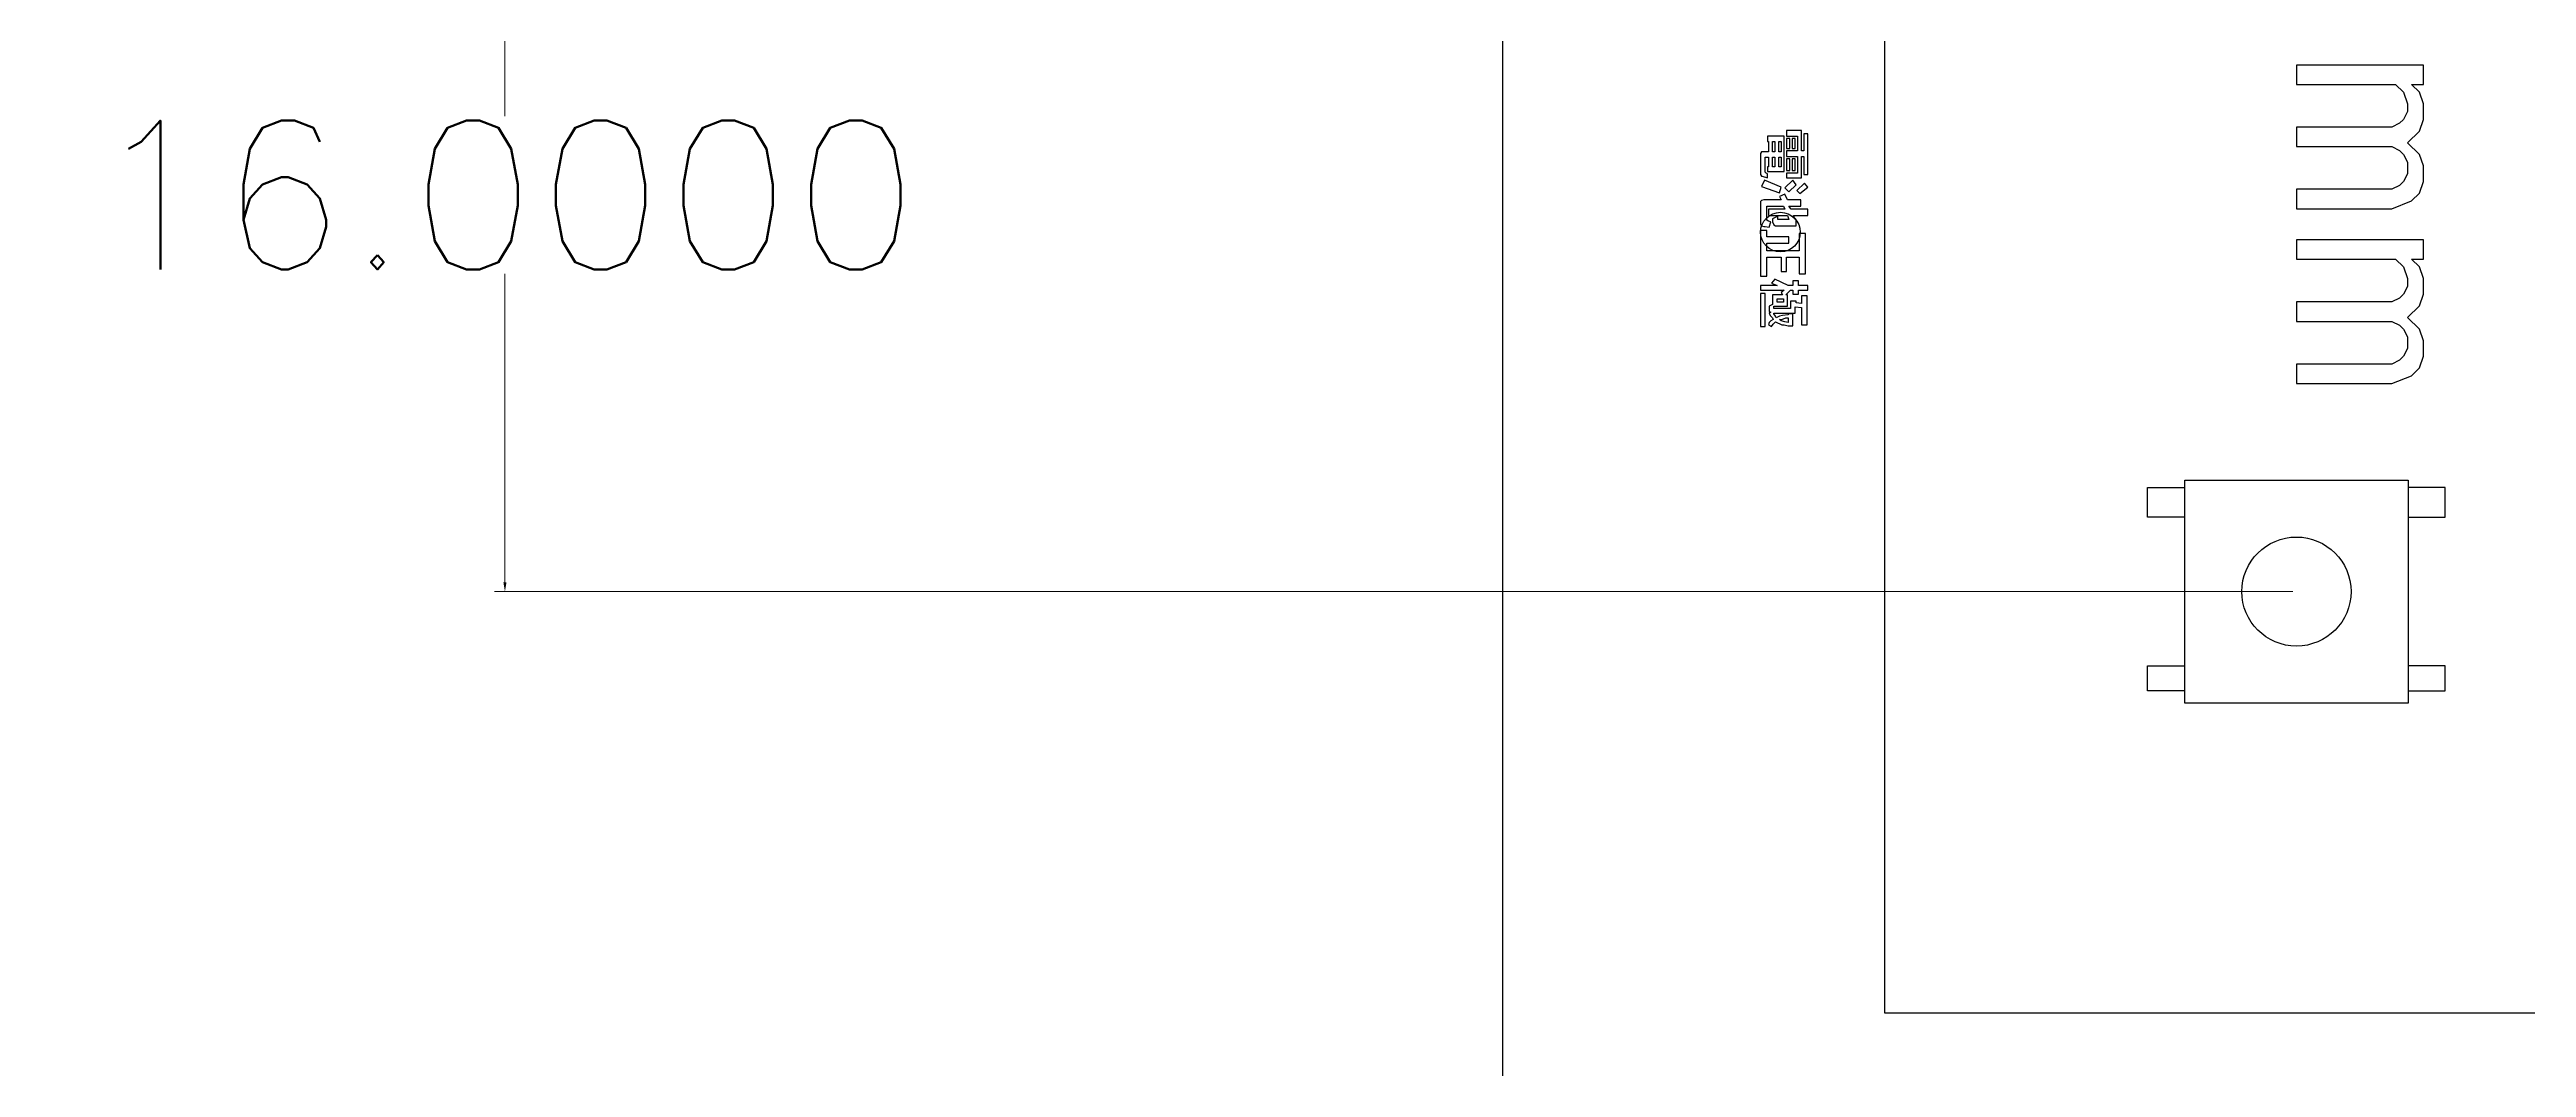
# Model space of a CAD drawing. Header units: inches. Extents: x 0 to 297, y 0 to 210.
# Drawn here: x 70.47 to 120.39, y 106.3 to 126.84 of the extents above; entities that cross this region are included whole.
import ezdxf

# ---------------------------------------------------------------- set-up
doc = ezdxf.new("R2010")
doc.units = ezdxf.units.IN
doc.header["$LTSCALE"] = 0.64311
doc.header["$MEASUREMENT"] = 0
doc.header["$PDMODE"] = 3
doc.header["$PDSIZE"] = 0.3125
doc.layers.get('0').update_dxf_attribs({"linetype": 'CONTINUOUS'})
doc.layers.get('Defpoints').update_dxf_attribs({"linetype": 'CONTINUOUS'})
doc.styles.get("Standard").update_dxf_attribs({"font": 'txt.shx', "height": 3})
doc.dimstyles.get("Standard").update_dxf_attribs({"dimtxt": 0.15625, "dimasz": 0.1875, "dimexe": 0.18, "dimexo": 0.0625, "dimgap": 0.09, "dimtad": 0, "dimtih": 1, "dimtoh": 1, "dimzin": 4, "dimdsep": 46, "dimtxsty": 'Standard', "dimcen": 0.09, "dimadec": 0, "dimazin": 0, "dimtp": 0.01, "dimtm": 0.01, "dimtfac": 1, "dimtofl": 0, "dimtmove": 0, "dimatfit": 3, "dimfxl": 1, "dimtolj": 1, "dimtzin": 4, "dimarcsym": 0})

# ---------------------------------------------------------------- blocks, each defined once
blk = doc.blocks.new('*D13')
at = {"color": 0, "lineweight": 0}
for p, q in [((115.677, 131.903), (79.434, 131.903)), ((79.644, 131.715), (79.644, 125.493)), ((79.644, 116.09), (79.644, 122.313)), ((115.677, 115.903), (79.434, 115.903))]:
    blk.add_line(p, q, dxfattribs=at)
for points in [[(79.613, 131.715), (79.676, 131.715), (79.644, 131.903)], [(79.613, 116.09), (79.676, 116.09), (79.644, 115.903)]]:
    blk.add_solid(points, dxfattribs=at)
at = {"layer": 'Defpoints', "color": 0, "lineweight": 0}
for p in [(115.751, 131.903), (79.644, 115.903), (115.751, 115.903)]:
    blk.add_point(p, dxfattribs=at)
at = {"color": 0, "lineweight": 0, "insert": (79.644, 123.903), "char_height": 3, "attachment_point": 5}
blk.add_mtext('\\A1;16.0000', dxfattribs=at)
blk = doc.blocks.new('*D22')
at = {"color": 0, "lineweight": 0}
for p, q in [((99.677, 151.203), (44.112, 151.203)), ((44.322, 151.015), (44.322, 119.793)), ((44.322, 85.39), (44.322, 116.613)), ((105.677, 85.203), (44.112, 85.203))]:
    blk.add_line(p, q, dxfattribs=at)
for points in [[(44.291, 151.015), (44.353, 151.015), (44.322, 151.203)], [(44.291, 85.39), (44.353, 85.39), (44.322, 85.203)]]:
    blk.add_solid(points, dxfattribs=at)
at = {"layer": 'Defpoints', "color": 0, "lineweight": 0}
for p in [(99.751, 151.203), (44.322, 85.203), (105.751, 85.203)]:
    blk.add_point(p, dxfattribs=at)
at = {"color": 0, "lineweight": 0, "insert": (44.322, 118.203), "char_height": 3, "attachment_point": 5}
blk.add_mtext('\\A1;66.0000', dxfattribs=at)
blk = doc.blocks.new('*D23')
at = {"color": 0, "lineweight": 0}
for p, q in [((99.677, 151.203), (18.495, 151.203)), ((18.705, 151.015), (18.705, 112.168)), ((18.705, 70.14), (18.705, 108.988)), ((101.327, 69.953), (18.495, 69.953))]:
    blk.add_line(p, q, dxfattribs=at)
for points in [[(18.674, 151.015), (18.737, 151.015), (18.705, 151.203)], [(18.674, 70.14), (18.737, 70.14), (18.705, 69.953)]]:
    blk.add_solid(points, dxfattribs=at)
at = {"layer": 'Defpoints', "color": 0, "lineweight": 0}
for p in [(99.751, 151.203), (18.705, 69.953), (101.401, 69.953)]:
    blk.add_point(p, dxfattribs=at)
at = {"color": 0, "lineweight": 0, "insert": (18.705, 110.578), "char_height": 3, "attachment_point": 5}
blk.add_mtext('\\A1;81.2500', dxfattribs=at)
blk = doc.blocks.new('*D27')
at = {"color": 0, "lineweight": 0}
for p, q in [((99.677, 151.203), (58.718, 151.203)), ((58.928, 151.015), (58.928, 128.168)), ((58.928, 102.14), (58.928, 124.988)), ((101.927, 101.953), (58.718, 101.953))]:
    blk.add_line(p, q, dxfattribs=at)
for points in [[(58.897, 151.015), (58.96, 151.015), (58.928, 151.203)], [(58.897, 102.14), (58.96, 102.14), (58.928, 101.953)]]:
    blk.add_solid(points, dxfattribs=at)
at = {"layer": 'Defpoints', "color": 0, "lineweight": 0}
for p in [(99.751, 151.203), (58.928, 101.953), (102.001, 101.953)]:
    blk.add_point(p, dxfattribs=at)
at = {"color": 0, "lineweight": 0, "insert": (58.928, 126.578), "char_height": 3, "attachment_point": 5}
blk.add_mtext('\\A1;49.2500', dxfattribs=at)

msp = doc.modelspace()

# ---------------------------------------------------------------- linework, layer by layer
at = {"color": 7, "linetype": 'Continuous'}
for p, q in [((99.75052, 151.2029), (99.75052, 67.2029)), ((112.75052, 117.4029), (112.75052, 118.0029)), ((112.75052, 118.0029), (113.50052, 118.0029)), ((113.50052, 113.6529), (113.50052, 118.1529)), ((113.50052, 118.1529), (118.00052, 118.1529)), ((118.00052, 118.1529), (118.00052, 113.6529)), ((118.75052, 118.0029), (118.00052, 118.0029)), ((118.75052, 117.4029), (118.75052, 118.0029)), ((113.50052, 117.4029), (112.75052, 117.4029)), ((118.00052, 117.4029), (118.75052, 117.4029)), ((112.75052, 113.9029), (112.75052, 114.4029)), ((112.75052, 114.4029), (113.50052, 114.4029)), ((118.75052, 114.4029), (118.00052, 114.4029)), ((118.75052, 113.9029), (118.75052, 114.4029)), ((113.50052, 113.9029), (112.75052, 113.9029)), ((118.00052, 113.9029), (118.75052, 113.9029)), ((118.00052, 113.6529), (113.50052, 113.6529))]:
    msp.add_line(p, q, dxfattribs=at)
at = {"color": 40, "linetype": 'Continuous'}
for p, q in [((107.45052, 151.2029), (107.45052, 107.4029)), ((115.75052, 126.5242), (115.75052, 126.13253)), ((118.31052, 126.5242), (115.75052, 126.5242)), ((118.31052, 126.13253), (118.31052, 126.5242)), ((115.75052, 126.13253), (117.75052, 126.13253)), ((117.75052, 126.13253), (117.91052, 125.97586)), ((117.91052, 125.97586), (117.99052, 125.74086)), ((118.23052, 125.97586), (118.07052, 126.13253)), ((118.07052, 126.13253), (118.31052, 126.13253)), ((118.31052, 125.74086), (118.23052, 125.97586)), ((117.83052, 125.3492), (117.67052, 125.27086)), ((117.91052, 125.42753), (117.83052, 125.3492)), ((117.99052, 125.5842), (117.91052, 125.42753)), ((117.99052, 125.74086), (117.99052, 125.5842)), ((118.23052, 125.19253), (118.31052, 125.42753)), ((118.31052, 125.42753), (118.31052, 125.74086)), ((105.09338, 125.09179), (105.09338, 124.98068)), ((105.42671, 125.09179), (105.09338, 125.09179)), ((105.09338, 124.98068), (105.10925, 124.98068)), ((105.10925, 124.98068), (105.10925, 124.77433)), ((105.18862, 124.77433), (105.18862, 124.98068)), ((105.18862, 124.98068), (105.23623, 124.98068)), ((105.23623, 124.98068), (105.23623, 124.77433)), ((105.3156, 124.77433), (105.3156, 124.98068)), ((105.3156, 124.98068), (105.36322, 124.98068)), ((105.36322, 124.98068), (105.36322, 124.77433)), ((105.42671, 124.3775), (105.42671, 125.09179)), ((105.47433, 125.2029), (105.47433, 125.09179)), ((105.77592, 125.2029), (105.47433, 125.2029)), ((105.47433, 125.09179), (105.69655, 125.09179)), ((105.47433, 125.04417), (105.47433, 124.83782)), ((105.53782, 125.04417), (105.47433, 125.04417)), ((105.47433, 124.83782), (105.53782, 124.83782)), ((105.53782, 124.83782), (105.53782, 125.04417)), ((105.58544, 125.04417), (105.58544, 124.83782)), ((105.64893, 125.04417), (105.58544, 125.04417)), ((105.58544, 124.83782), (105.64893, 124.83782)), ((105.64893, 124.83782), (105.64893, 125.04417)), ((105.69655, 125.09179), (105.69655, 124.7902)), ((105.77592, 124.7902), (105.77592, 125.2029)), ((105.82354, 125.13941), (105.82354, 124.7902)), ((105.9029, 125.13941), (105.82354, 125.13941)), ((105.9029, 124.31401), (105.9029, 125.13941)), ((115.75052, 125.27086), (115.75052, 124.8792)), ((117.67052, 125.27086), (115.75052, 125.27086)), ((115.75052, 124.8792), (117.67052, 124.8792)), ((117.67052, 124.8792), (117.83052, 124.80086)), ((117.99052, 124.95753), (118.23052, 125.19253)), ((118.23052, 124.72253), (117.99052, 124.95753)), ((104.96639, 124.77433), (104.95052, 124.74258)), ((104.95052, 124.74258), (104.95052, 124.31401)), ((104.95052, 124.31401), (104.96639, 124.28227)), ((105.10925, 124.77433), (104.96639, 124.77433)), ((105.04576, 124.36163), (105.04576, 124.66322)), ((105.04576, 124.66322), (105.10925, 124.66322)), ((105.06163, 124.34576), (105.04576, 124.36163)), ((105.09338, 124.32988), (105.06163, 124.34576)), ((105.09338, 124.47274), (105.09338, 124.3775)), ((105.10925, 124.47274), (105.09338, 124.47274)), ((105.09338, 124.3775), (105.42671, 124.3775)), ((105.09338, 124.25052), (105.09338, 124.32988)), ((105.10925, 124.66322), (105.10925, 124.47274)), ((105.23623, 124.77433), (105.18862, 124.77433)), ((105.18862, 124.47274), (105.18862, 124.66322)), ((105.18862, 124.66322), (105.23623, 124.66322)), ((105.23623, 124.47274), (105.18862, 124.47274)), ((105.23623, 124.66322), (105.23623, 124.47274)), ((105.36322, 124.77433), (105.3156, 124.77433)), ((105.3156, 124.47274), (105.3156, 124.66322)), ((105.3156, 124.66322), (105.36322, 124.66322)), ((105.36322, 124.47274), (105.3156, 124.47274)), ((105.36322, 124.66322), (105.36322, 124.47274)), ((105.47433, 124.7902), (105.47433, 124.67909)), ((105.69655, 124.7902), (105.47433, 124.7902)), ((105.47433, 124.67909), (105.69655, 124.67909)), ((105.47433, 124.63147), (105.47433, 124.39338)), ((105.53782, 124.63147), (105.47433, 124.63147)), ((105.47433, 124.39338), (105.53782, 124.39338)), ((105.47433, 124.34576), (105.47433, 124.25052)), ((105.69655, 124.34576), (105.47433, 124.34576)), ((105.53782, 124.39338), (105.53782, 124.63147)), ((105.58544, 124.63147), (105.58544, 124.39338)), ((105.64893, 124.63147), (105.58544, 124.63147)), ((105.58544, 124.39338), (105.64893, 124.39338)), ((105.64893, 124.39338), (105.64893, 124.63147)), ((105.69655, 124.67909), (105.69655, 124.34576)), ((105.82354, 124.7902), (105.77592, 124.7902)), ((105.77592, 124.25052), (105.77592, 124.67909)), ((105.77592, 124.67909), (105.82354, 124.67909)), ((105.82354, 124.67909), (105.82354, 124.31401)), ((105.82354, 124.31401), (105.9029, 124.31401)), ((117.83052, 124.80086), (117.91052, 124.72253)), ((117.91052, 124.72253), (117.99052, 124.56586)), ((117.99052, 124.33086), (117.91052, 124.1742)), ((117.99052, 124.56586), (117.99052, 124.33086)), ((118.31052, 124.48753), (118.23052, 124.72253)), ((118.31052, 124.1742), (118.31052, 124.48753)), ((104.96639, 124.28227), (104.98227, 124.28227)), ((105.02989, 124.2029), (104.96639, 124.07592)), ((104.96639, 124.07592), (105.33147, 123.94893)), ((105.01401, 123.80607), (104.96639, 123.7902)), ((104.98227, 124.28227), (105.09338, 124.25052)), ((105.36322, 123.80607), (105.01401, 123.80607)), ((105.36322, 124.06004), (105.02989, 124.2029)), ((105.33147, 123.94893), (105.36322, 124.06004)), ((105.44258, 123.91719), (105.33147, 123.86957)), ((105.33147, 123.86957), (105.36322, 123.80607)), ((105.60131, 124.2029), (105.44258, 124.04417)), ((105.44258, 124.04417), (105.52195, 123.9648)), ((105.4902, 123.80607), (105.44258, 123.91719)), ((105.47433, 124.25052), (105.77592, 124.25052)), ((105.76004, 123.80607), (105.4902, 123.80607)), ((105.52195, 123.9648), (105.66481, 124.10766)), ((105.66481, 124.10766), (105.60131, 124.2029)), ((105.83941, 124.13941), (105.68068, 123.99655)), ((105.68068, 123.99655), (105.74417, 123.93306)), ((105.74417, 123.93306), (105.9029, 124.06004)), ((105.76004, 123.67909), (105.76004, 123.80607)), ((105.9029, 124.06004), (105.83941, 124.13941)), ((115.75052, 124.01753), (115.75052, 123.62586)), ((117.67052, 124.01753), (115.75052, 124.01753)), ((117.83052, 124.09586), (117.67052, 124.01753)), ((117.91052, 124.1742), (117.83052, 124.09586)), ((118.07052, 123.78253), (118.23052, 123.9392)), ((118.23052, 123.9392), (118.31052, 124.1742)), ((104.96639, 123.7902), (104.95052, 123.77433)), ((104.95052, 123.77433), (104.95052, 123.31401)), ((104.95052, 123.31401), (104.96639, 123.28227)), ((105.0775, 123.39338), (105.0775, 123.67909)), ((105.0775, 123.67909), (105.41084, 123.67909)), ((105.10925, 123.3775), (105.0775, 123.39338)), ((105.10925, 123.6156), (105.10925, 123.48861)), ((105.44258, 123.6156), (105.10925, 123.6156)), ((105.10925, 123.48861), (105.4902, 123.48861)), ((105.15687, 123.36163), (105.10925, 123.3775)), ((105.12512, 123.25052), (105.15687, 123.36163)), ((105.29973, 123.47274), (105.18862, 123.42512)), ((105.18862, 123.42512), (105.18862, 123.36163)), ((105.18862, 123.36163), (105.22036, 123.29814)), ((105.29973, 123.40925), (105.29973, 123.47274)), ((105.52195, 123.40925), (105.29973, 123.40925)), ((105.41084, 123.67909), (105.44258, 123.6156)), ((105.4902, 123.48861), (105.52195, 123.40925)), ((105.56957, 123.6156), (105.52195, 123.67909)), ((105.52195, 123.67909), (105.76004, 123.67909)), ((105.9029, 123.6156), (105.56957, 123.6156)), ((105.64893, 123.40925), (105.61719, 123.48861)), ((105.61719, 123.48861), (105.9029, 123.48861)), ((105.66481, 123.40925), (105.64893, 123.40925)), ((105.66481, 123.28227), (105.66481, 123.40925)), ((105.9029, 123.48861), (105.9029, 123.6156)), ((115.75052, 123.62586), (117.67052, 123.62586)), ((117.67052, 123.62586), (118.07052, 123.78253)), ((104.95052, 123.18703), (104.95052, 122.26639)), ((105.0775, 123.18703), (104.95052, 123.18703)), ((104.96639, 123.28227), (105.01401, 123.26639)), ((105.01401, 123.26639), (105.04576, 123.26639)), ((105.04576, 123.26639), (105.12512, 123.25052)), ((105.0775, 123.06004), (105.0775, 123.18703)), ((105.52195, 123.06004), (105.0775, 123.06004)), ((105.0775, 122.77433), (105.0775, 122.93306)), ((105.0775, 122.93306), (105.52195, 122.93306)), ((105.22036, 123.29814), (105.25211, 123.28227)), ((105.25211, 123.28227), (105.66481, 123.28227)), ((105.52195, 122.93306), (105.52195, 123.06004)), ((105.7283, 123.12353), (105.7283, 122.77433)), ((105.85528, 123.12353), (105.7283, 123.12353)), ((105.85528, 122.31401), (105.85528, 123.12353)), ((115.75052, 122.9992), (115.75052, 122.60753)), ((118.31052, 122.9992), (115.75052, 122.9992)), ((118.31052, 122.60753), (118.31052, 122.9992)), ((105.7283, 122.77433), (105.0775, 122.77433)), ((105.0775, 122.26639), (105.0775, 122.64734)), ((105.0775, 122.64734), (105.36322, 122.64734)), ((105.36322, 122.64734), (105.36322, 122.36163)), ((105.36322, 122.36163), (105.47433, 122.36163)), ((105.47433, 122.36163), (105.47433, 122.64734)), ((105.47433, 122.64734), (105.7283, 122.64734)), ((105.7283, 122.64734), (105.7283, 122.31401)), ((105.7283, 122.31401), (105.85528, 122.31401)), ((115.75052, 122.60753), (117.75052, 122.60753)), ((117.75052, 122.60753), (117.91052, 122.45086)), ((117.91052, 122.45086), (117.99052, 122.21586)), ((118.23052, 122.45086), (118.07052, 122.60753)), ((118.07052, 122.60753), (118.31052, 122.60753)), ((118.31052, 122.21586), (118.23052, 122.45086)), ((104.95052, 122.26639), (105.0775, 122.26639)), ((104.95052, 122.07592), (104.95052, 121.98068)), ((105.28385, 122.07592), (104.95052, 122.07592)), ((104.95052, 121.98068), (105.42671, 121.98068)), ((104.95052, 121.91719), (104.95052, 121.25052)), ((105.04576, 121.91719), (104.95052, 121.91719)), ((105.04576, 121.25052), (105.04576, 121.91719)), ((105.23623, 122.2029), (105.17274, 122.12353)), ((105.17274, 122.12353), (105.28385, 122.07592)), ((105.18862, 121.88544), (105.18862, 121.69496)), ((105.39496, 121.88544), (105.18862, 121.88544)), ((105.50608, 122.07592), (105.23623, 122.2029)), ((105.42671, 121.98068), (105.36322, 121.93306)), ((105.36322, 121.93306), (105.39496, 121.88544)), ((105.45846, 121.88544), (105.5537, 121.98068)), ((105.4902, 121.88544), (105.45846, 121.88544)), ((105.4902, 121.66322), (105.4902, 121.88544)), ((105.60131, 122.07592), (105.50608, 122.07592)), ((105.5537, 121.98068), (105.60131, 121.98068)), ((105.60131, 122.17115), (105.60131, 122.07592)), ((105.71243, 122.17115), (105.60131, 122.17115)), ((105.60131, 121.98068), (105.60131, 121.90131)), ((105.60131, 121.90131), (105.71243, 121.90131)), ((105.71243, 122.07592), (105.71243, 122.17115)), ((105.9029, 122.07592), (105.71243, 122.07592)), ((105.71243, 121.90131), (105.71243, 121.98068)), ((105.71243, 121.98068), (105.9029, 121.98068)), ((105.77592, 121.86957), (105.77592, 121.71084)), ((105.88703, 121.86957), (105.77592, 121.86957)), ((105.88703, 121.28226), (105.88703, 121.86957)), ((105.9029, 121.98068), (105.9029, 122.07592)), ((117.83052, 121.8242), (117.67052, 121.74586)), ((117.91052, 121.90253), (117.83052, 121.8242)), ((117.99052, 122.0592), (117.91052, 121.90253)), ((117.99052, 122.21586), (117.99052, 122.0592)), ((118.23052, 121.66753), (118.31052, 121.90253)), ((118.31052, 121.90253), (118.31052, 122.21586)), ((105.12512, 121.32988), (105.10925, 121.28226)), ((105.18862, 121.69496), (105.12512, 121.66322)), ((105.12512, 121.66322), (105.12512, 121.55211)), ((105.12512, 121.55211), (105.15687, 121.53623)), ((105.15687, 121.53623), (105.12512, 121.52036)), ((105.12512, 121.52036), (105.141, 121.47274)), ((105.15687, 121.36163), (105.12512, 121.32988)), ((105.141, 121.47274), (105.18862, 121.42512)), ((105.20449, 121.39338), (105.15687, 121.36163)), ((105.18862, 121.42512), (105.20449, 121.39338)), ((105.20449, 121.29814), (105.25211, 121.34576)), ((105.22036, 121.6156), (105.22036, 121.66322)), ((105.22036, 121.66322), (105.4902, 121.66322)), ((105.5537, 121.6156), (105.22036, 121.6156)), ((105.22036, 121.50449), (105.22036, 121.52036)), ((105.22036, 121.52036), (105.64893, 121.52036)), ((105.25211, 121.45687), (105.22036, 121.50449)), ((105.26798, 121.42512), (105.25211, 121.45687)), ((105.25211, 121.34576), (105.37909, 121.28226)), ((105.33147, 121.45687), (105.26798, 121.42512)), ((105.28385, 121.74258), (105.28385, 121.80607)), ((105.28385, 121.80607), (105.41084, 121.80607)), ((105.41084, 121.74258), (105.28385, 121.74258)), ((105.39496, 121.47274), (105.33147, 121.45687)), ((105.36322, 121.36163), (105.33147, 121.39338)), ((105.33147, 121.39338), (105.37909, 121.39338)), ((105.44258, 121.34576), (105.36322, 121.36163)), ((105.37909, 121.39338), (105.45846, 121.42512)), ((105.50608, 121.48861), (105.39496, 121.47274)), ((105.41084, 121.80607), (105.41084, 121.74258)), ((105.50608, 121.32988), (105.44258, 121.34576)), ((105.45846, 121.42512), (105.50608, 121.42512)), ((105.50608, 121.50449), (105.50608, 121.48861)), ((105.60131, 121.50449), (105.50608, 121.50449)), ((105.50608, 121.42512), (105.50608, 121.32988)), ((105.5537, 121.75846), (105.5537, 121.6156)), ((105.66481, 121.75846), (105.5537, 121.75846)), ((105.60131, 121.26639), (105.60131, 121.50449)), ((105.64893, 121.52036), (105.64893, 121.64734)), ((105.64893, 121.64734), (105.77592, 121.63147)), ((105.66481, 121.72671), (105.66481, 121.75846)), ((105.77592, 121.71084), (105.66481, 121.72671)), ((105.77592, 121.63147), (105.77592, 121.28226)), ((115.75052, 121.74586), (115.75052, 121.3542)), ((117.67052, 121.74586), (115.75052, 121.74586)), ((115.75052, 121.3542), (117.67052, 121.3542)), ((117.67052, 121.3542), (117.83052, 121.27586)), ((117.99052, 121.43253), (118.23052, 121.66753)), ((118.23052, 121.19753), (117.99052, 121.43253)), ((104.95052, 121.25052), (105.04576, 121.25052)), ((105.10925, 121.28226), (105.17274, 121.25052)), ((105.17274, 121.25052), (105.20449, 121.29814)), ((105.37909, 121.28226), (105.42671, 121.28226)), ((105.42671, 121.28226), (105.50608, 121.26639)), ((105.50608, 121.26639), (105.60131, 121.26639)), ((105.77592, 121.28226), (105.88703, 121.28226)), ((117.83052, 121.27586), (117.91052, 121.19753)), ((117.91052, 121.19753), (117.99052, 121.04086)), ((117.99052, 121.04086), (117.99052, 120.80586)), ((118.31052, 120.96253), (118.23052, 121.19753)), ((118.31052, 120.6492), (118.31052, 120.96253)), ((115.75052, 120.49253), (115.75052, 120.10086)), ((117.67052, 120.49253), (115.75052, 120.49253)), ((117.83052, 120.57086), (117.67052, 120.49253)), ((117.91052, 120.6492), (117.83052, 120.57086)), ((117.99052, 120.80586), (117.91052, 120.6492)), ((118.07052, 120.25753), (118.23052, 120.4142)), ((118.23052, 120.4142), (118.31052, 120.6492)), ((115.75052, 120.10086), (117.67052, 120.10086)), ((117.67052, 120.10086), (118.07052, 120.25753)), ((107.45052, 107.4029), (124.05052, 107.4029))]:
    msp.add_line(p, q, dxfattribs=at)
at = {"color": 7, "linetype": 'Continuous'}
for centre, radius in [((105.35052, 123.1529), 0.4), ((115.75052, 115.9029), 1.1)]:
    msp.add_circle(centre, radius, dxfattribs=at)

# ---------------------------------------------------------------- dimensions: what is measured, and where the dimension line sits
at = {"lineweight": 0}
dim = msp.add_linear_dim(base=(18.70528, 69.9529), p1=(99.75052, 151.2029), p2=(101.40052, 69.9529), angle=90, dimstyle='Standard', override={"dimexe": 0.210472, "dimexo": 0.073081, "dimdec": 4, "dimzin": 0, "dimdsep": 0, "dimcen": 0.105236, "dimtp": 0, "dimtm": 0, "dimtdec": 4, "dimtzin": 0, "dimlwd": 0, "dimlwe": 0}, dxfattribs=at)
dim.commit()
dim.dimension.update_dxf_attribs({"geometry": '*D23', "text_midpoint": (18.70528, 110.5779), "dimtype": 160})
for base, p1, p2, picture, middle in [((44.32212, 85.2029), (99.75052, 151.2029), (105.75052, 85.2029), '*D22', (44.32212, 118.2029)), ((58.92826, 101.9529), (99.75052, 151.2029), (102.00052, 101.9529), '*D27', (58.92826, 126.5779)), ((79.64435, 115.9029), (115.75052, 131.9029), (115.75052, 115.9029), '*D13', (79.64435, 123.9029))]:
    dim = msp.add_linear_dim(base=base, p1=p1, p2=p2, angle=90, dimstyle='Standard', override={"dimexe": 0.210472, "dimexo": 0.073081, "dimdec": 4, "dimzin": 0, "dimdsep": 0, "dimcen": 0.105236, "dimtp": 0, "dimtm": 0, "dimtdec": 4, "dimtzin": 0, "dimlwd": 0, "dimlwe": 0}, dxfattribs=at)
    dim.commit()
    dim.dimension.update_dxf_attribs({"geometry": picture, "text_midpoint": middle})

doc.saveas('drawing.dxf')
